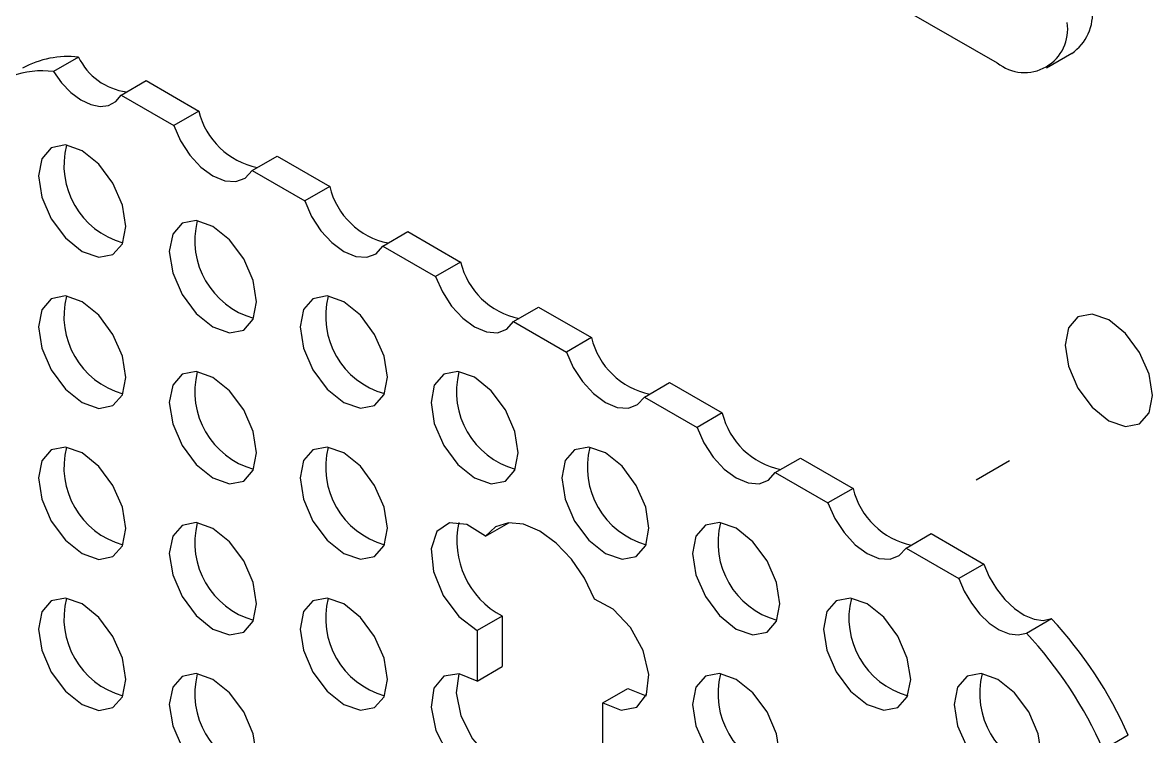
# Model space of a CAD drawing. Extents: x -0.1 to 10.8, y -7.1 to 0.
# Drawn here: x 1.482 to 2.626, y -5.026 to -4.302 of the extents above; entities that cross this region are included whole.
import ezdxf

# ---------------------------------------------------------------- set-up
doc = ezdxf.new("R2010")
doc.units = 0
doc.header["$LTSCALE"] = 0.5
doc.header["$MEASUREMENT"] = 0
for name, color, linetype in [('Brackets', 181, 'CONTINUOUS'), ('End Cap', 92, 'CONTINUOUS'), ('Hardware', 242, 'CONTINUOUS')]:
    doc.layers.add(name, color=color, linetype=linetype)

msp = doc.modelspace()

# ---------------------------------------------------------------- linework, layer by layer
at = {"layer": 'Brackets', "transparency": 16777216}
for p, q in [((1.5382, -4.337), (1.5128, -4.3517)), ((1.5814, -4.3754), (1.6068, -4.3608)), ((1.6068, -4.3608), (1.6602, -4.3916)), ((1.5814, -4.3754), (1.6348, -4.4063)), ((1.6602, -4.3916), (1.6348, -4.4063)), ((1.714, -4.4519), (1.7394, -4.4373)), ((1.7394, -4.4373), (1.7928, -4.4681)), ((1.714, -4.4519), (1.7674, -4.4828)), ((1.7928, -4.4681), (1.7674, -4.4828)), ((1.8466, -4.5285), (1.8719, -4.5138)), ((1.8719, -4.5138), (1.9254, -4.5447)), ((1.8466, -4.5285), (1.9, -4.5593)), ((1.9254, -4.5447), (1.9, -4.5593)), ((1.9791, -4.605), (2.0045, -4.5904)), ((2.0045, -4.5904), (2.0579, -4.6212)), ((1.9791, -4.605), (2.0326, -4.6359)), ((2.0579, -4.6212), (2.0326, -4.6359)), ((2.1117, -4.6816), (2.1371, -4.6669)), ((2.1371, -4.6669), (2.1905, -4.6977)), ((2.1117, -4.6816), (2.1651, -4.7124)), ((2.1905, -4.6977), (2.1651, -4.7124)), ((2.2443, -4.7581), (2.2697, -4.7434)), ((2.2697, -4.7434), (2.3231, -4.7743)), ((2.4478, -4.7655), (2.4816, -4.746)), ((2.2443, -4.7581), (2.2977, -4.7889)), ((2.3231, -4.7743), (2.2977, -4.7889)), ((1.9506, -4.8226), (1.9743, -4.8089)), ((2.3769, -4.8346), (2.4023, -4.82)), ((2.4023, -4.82), (2.4557, -4.8508)), ((2.3769, -4.8346), (2.4303, -4.8655)), ((2.4557, -4.8508), (2.4303, -4.8655)), ((1.9676, -4.9035), (1.9422, -4.9181)), ((1.9676, -4.9035), (1.9676, -4.9547)), ((2.4989, -4.9209), (2.5242, -4.9062)), ((1.9422, -4.9181), (1.9422, -4.9694)), ((1.9422, -4.9694), (1.9676, -4.9547)), ((2.0695, -4.9916), (2.0949, -4.977)), ((2.0949, -4.977), (2.1134, -4.9843)), ((2.0695, -5.0428), (2.0695, -4.9916)), ((2.602, -5.0243), (2.5766, -5.039))]:
    msp.add_line(p, q, dxfattribs=at)
at = {"layer": 'Brackets', "transparency": 16777216, "flags": 128}
for points in [[(1.5128, -4.3517), (1.5211, -4.363), (1.5305, -4.3727), (1.5405, -4.3801), (1.5505, -4.3849), (1.5601, -4.3869), (1.5687, -4.3859), (1.5759, -4.382), (1.5814, -4.3754)], [(1.6348, -4.4063), (1.6417, -4.4219), (1.6511, -4.4363), (1.6623, -4.4485), (1.6744, -4.4574), (1.6865, -4.4625), (1.6977, -4.4632), (1.7071, -4.4596), (1.714, -4.4519)], [(1.5418, -4.4319), (1.5249, -4.426), (1.5106, -4.4288), (1.501, -4.4399), (1.4976, -4.4574), (1.501, -4.4789), (1.5106, -4.501), (1.5249, -4.5203), (1.5418, -4.534), (1.5587, -4.5399), (1.5731, -4.5371), (1.5826, -4.5261), (1.586, -4.5085), (1.5826, -4.487), (1.5731, -4.4649), (1.5587, -4.4456), (1.5418, -4.4319)], [(1.7674, -4.4828), (1.7743, -4.4984), (1.7837, -4.5129), (1.7949, -4.525), (1.807, -4.534), (1.8191, -4.539), (1.8303, -4.5398), (1.8397, -4.5362), (1.8466, -4.5285)], [(1.6744, -4.5085), (1.6575, -4.5026), (1.6431, -4.5054), (1.6336, -4.5164), (1.6302, -4.534), (1.6336, -4.5555), (1.6431, -4.5775), (1.6575, -4.5969), (1.6744, -4.6105), (1.6913, -4.6164), (1.7056, -4.6136), (1.7152, -4.6026), (1.7186, -4.585), (1.7152, -4.5635), (1.7056, -4.5414), (1.6913, -4.5221), (1.6744, -4.5085)], [(1.9, -4.5593), (1.9069, -4.575), (1.9163, -4.5894), (1.9275, -4.6016), (1.9396, -4.6105), (1.9517, -4.6155), (1.9628, -4.6163), (1.9722, -4.6127), (1.9791, -4.605)], [(1.5418, -4.585), (1.5249, -4.5791), (1.5106, -4.5819), (1.501, -4.593), (1.4976, -4.6105), (1.501, -4.632), (1.5106, -4.6541), (1.5249, -4.6734), (1.5418, -4.6871), (1.5587, -4.693), (1.5731, -4.6902), (1.5826, -4.6792), (1.586, -4.6616), (1.5826, -4.6401), (1.5731, -4.618), (1.5587, -4.5987), (1.5418, -4.585)], [(1.807, -4.585), (1.7901, -4.5791), (1.7757, -4.5819), (1.7661, -4.5929), (1.7628, -4.6105), (1.7661, -4.632), (1.7757, -4.6541), (1.7901, -4.6734), (1.807, -4.6871), (1.8239, -4.6929), (1.8382, -4.6902), (1.8478, -4.6791), (1.8512, -4.6615), (1.8478, -4.6401), (1.8382, -4.618), (1.8239, -4.5986), (1.807, -4.585)], [(2.0326, -4.6359), (2.0395, -4.6515), (2.0489, -4.6659), (2.06, -4.6781), (2.0721, -4.687), (2.0842, -4.6921), (2.0954, -4.6928), (2.1048, -4.6892), (2.1117, -4.6816)], [(1.6744, -4.6616), (1.6575, -4.6557), (1.6431, -4.6585), (1.6336, -4.6695), (1.6302, -4.6871), (1.6336, -4.7086), (1.6431, -4.7306), (1.6575, -4.75), (1.6744, -4.7636), (1.6913, -4.7695), (1.7056, -4.7667), (1.7152, -4.7557), (1.7186, -4.7381), (1.7152, -4.7166), (1.7056, -4.6946), (1.6913, -4.6752), (1.6744, -4.6616)], [(1.9396, -4.6615), (1.9226, -4.6557), (1.9083, -4.6584), (1.8987, -4.6695), (1.8954, -4.6871), (1.8987, -4.7085), (1.9083, -4.7306), (1.9226, -4.75), (1.9396, -4.7636), (1.9565, -4.7695), (1.9708, -4.7667), (1.9804, -4.7557), (1.9838, -4.7381), (1.9804, -4.7166), (1.9708, -4.6945), (1.9565, -4.6752), (1.9396, -4.6615)], [(2.1651, -4.7124), (2.172, -4.728), (2.1814, -4.7425), (2.1926, -4.7546), (2.2047, -4.7636), (2.2168, -4.7686), (2.228, -4.7694), (2.2374, -4.7658), (2.2443, -4.7581)], [(1.5418, -4.7381), (1.5249, -4.7322), (1.5106, -4.735), (1.501, -4.7461), (1.4976, -4.7636), (1.501, -4.7851), (1.5106, -4.8072), (1.5249, -4.8265), (1.5418, -4.8402), (1.5587, -4.8461), (1.5731, -4.8433), (1.5826, -4.8323), (1.586, -4.8147), (1.5826, -4.7932), (1.5731, -4.7711), (1.5587, -4.7518), (1.5418, -4.7381)], [(1.807, -4.7381), (1.7901, -4.7322), (1.7757, -4.735), (1.7661, -4.746), (1.7628, -4.7636), (1.7661, -4.7851), (1.7757, -4.8072), (1.7901, -4.8265), (1.807, -4.8402), (1.8239, -4.846), (1.8382, -4.8433), (1.8478, -4.8322), (1.8512, -4.8146), (1.8478, -4.7932), (1.8382, -4.7711), (1.8239, -4.7517), (1.807, -4.7381)], [(2.0721, -4.7381), (2.0552, -4.7322), (2.0409, -4.735), (2.0313, -4.746), (2.0279, -4.7636), (2.0313, -4.7851), (2.0409, -4.8072), (2.0552, -4.8265), (2.0721, -4.8401), (2.0891, -4.846), (2.1034, -4.8432), (2.113, -4.8322), (2.1163, -4.8146), (2.113, -4.7932), (2.1034, -4.7711), (2.0891, -4.7517), (2.0721, -4.7381)], [(2.2977, -4.7889), (2.3046, -4.8046), (2.314, -4.819), (2.3252, -4.8312), (2.3373, -4.8401), (2.3494, -4.8452), (2.3606, -4.8459), (2.37, -4.8423), (2.3769, -4.8346)], [(1.6744, -4.8147), (1.6575, -4.8088), (1.6431, -4.8116), (1.6336, -4.8226), (1.6302, -4.8402), (1.6336, -4.8617), (1.6431, -4.8837), (1.6575, -4.9031), (1.6744, -4.9167), (1.6913, -4.9226), (1.7056, -4.9198), (1.7152, -4.9088), (1.7186, -4.8912), (1.7152, -4.8697), (1.7056, -4.8477), (1.6913, -4.8283), (1.6744, -4.8147)], [(2.2047, -4.8146), (2.1878, -4.8087), (2.1735, -4.8115), (2.1639, -4.8225), (2.1605, -4.8401), (2.1639, -4.8616), (2.1735, -4.8837), (2.1878, -4.903), (2.2047, -4.9167), (2.2216, -4.9226), (2.236, -4.9198), (2.2456, -4.9087), (2.2489, -4.8912), (2.2456, -4.8697), (2.236, -4.8476), (2.2216, -4.8283), (2.2047, -4.8146)], [(1.9506, -4.8226), (1.9317, -4.8109), (1.9142, -4.8092), (1.9014, -4.8179), (1.8956, -4.8354), (1.8978, -4.8584), (1.9078, -4.8827), (1.9235, -4.904), (1.9422, -4.9181)], [(2.0611, -4.8864), (2.051, -4.8652), (2.0378, -4.8458), (2.0224, -4.8295), (2.0058, -4.8174), (1.9893, -4.8104), (1.9739, -4.8089), (1.9607, -4.8131), (1.9506, -4.8226)], [(2.4557, -4.8508), (2.4612, -4.8637), (2.4684, -4.876), (2.477, -4.8869), (2.4866, -4.896), (2.4966, -4.9028), (2.5066, -4.9068), (2.5159, -4.908), (2.5242, -4.9062)], [(2.4303, -4.8655), (2.4358, -4.8784), (2.443, -4.8906), (2.4516, -4.9016), (2.4612, -4.9107), (2.4712, -4.9174), (2.4812, -4.9215), (2.4906, -4.9227), (2.4989, -4.9209)], [(1.5418, -4.8912), (1.5249, -4.8853), (1.5106, -4.8881), (1.501, -4.8992), (1.4976, -4.9167), (1.501, -4.9382), (1.5106, -4.9603), (1.5249, -4.9796), (1.5418, -4.9933), (1.5587, -4.9992), (1.5731, -4.9964), (1.5826, -4.9854), (1.586, -4.9678), (1.5826, -4.9463), (1.5731, -4.9242), (1.5587, -4.9049), (1.5418, -4.8912)], [(1.807, -4.8912), (1.7901, -4.8853), (1.7757, -4.8881), (1.7661, -4.8991), (1.7628, -4.9167), (1.7661, -4.9382), (1.7757, -4.9603), (1.7901, -4.9796), (1.807, -4.9933), (1.8239, -4.9991), (1.8382, -4.9964), (1.8478, -4.9853), (1.8512, -4.9677), (1.8478, -4.9463), (1.8382, -4.9242), (1.8239, -4.9049), (1.807, -4.8912)], [(2.0695, -4.9916), (2.0882, -4.999), (2.1039, -4.996), (2.1139, -4.9831), (2.1161, -4.9627), (2.1103, -4.9386), (2.0975, -4.9151), (2.08, -4.8966), (2.0611, -4.8864)], [(2.3373, -4.8912), (2.3204, -4.8853), (2.3061, -4.8881), (2.2965, -4.8991), (2.2931, -4.9167), (2.2965, -4.9381), (2.3061, -4.9602), (2.3204, -4.9796), (2.3373, -4.9932), (2.3542, -4.9991), (2.3686, -4.9963), (2.3781, -4.9853), (2.3815, -4.9677), (2.3781, -4.9462), (2.3686, -4.9241), (2.3542, -4.9048), (2.3373, -4.8912)], [(1.6744, -4.9678), (1.6575, -4.9619), (1.6431, -4.9647), (1.6336, -4.9757), (1.6302, -4.9933), (1.6336, -5.0148), (1.6431, -5.0368), (1.6575, -5.0562), (1.6744, -5.0698), (1.6913, -5.0757), (1.7056, -5.0729), (1.7152, -5.0619), (1.7186, -5.0443), (1.7152, -5.0228), (1.7056, -5.0008), (1.6913, -4.9814), (1.6744, -4.9678)], [(1.9422, -4.9694), (1.9239, -4.962), (1.9084, -4.9646), (1.8983, -4.9766), (1.8954, -4.996), (1.9003, -5.0194), (1.912, -5.0427), (1.9285, -5.0618), (1.9469, -5.0733), (1.9641, -5.0754)], [(1.9237, -4.962), (1.9208, -4.9814), (1.9256, -5.0048), (1.9373, -5.028), (1.9539, -5.0471), (1.9723, -5.0587), (1.9895, -5.0607)], [(2.2047, -4.9677), (2.1878, -4.9618), (2.1735, -4.9646), (2.1639, -4.9756), (2.1605, -4.9932), (2.1639, -5.0147), (2.1735, -5.0368), (2.1878, -5.0561), (2.2047, -5.0698), (2.2216, -5.0757), (2.236, -5.0729), (2.2456, -5.0619), (2.2489, -5.0443), (2.2456, -5.0228), (2.236, -5.0007), (2.2216, -4.9814), (2.2047, -4.9677)], [(2.4699, -4.9677), (2.453, -4.9618), (2.4386, -4.9646), (2.4291, -4.9756), (2.4257, -4.9932), (2.4291, -5.0147), (2.4386, -5.0368), (2.453, -5.0561), (2.4699, -5.0698), (2.4868, -5.0756), (2.5011, -5.0729), (2.5107, -5.0618), (2.5141, -5.0442), (2.5107, -5.0228), (2.5011, -5.0007), (2.4868, -4.9813), (2.4699, -4.9677)]]:
    msp.add_lwpolyline(points, dxfattribs=at)
at = {"layer": 'Brackets', "transparency": 16777216}
for centre, radius, start, end in [((1.5272, -4.4304), 0.094, 83.2633, 119.074), ((1.5957, -4.3088), 0.0641, 206.1211, 262.021), ((1.5012, -4.4406), 0.0897, 82.5555, 137.4979), ((1.7347, -4.3737), 0.0767, 193.5195, 258.4828), ((1.605, -4.4465), 0.0816, 165.6081, 254.3865), ((1.8673, -4.4502), 0.0767, 193.5195, 258.4828), ((1.7376, -4.523), 0.0816, 165.6081, 254.3865), ((1.9999, -4.5267), 0.0767, 193.5195, 258.4828), ((1.605, -4.5996), 0.0816, 165.6081, 254.3865), ((1.8702, -4.5995), 0.0816, 165.6081, 254.3865), ((2.1325, -4.6033), 0.0767, 193.5195, 258.4828), ((1.7376, -4.6761), 0.0816, 165.6081, 254.3865), ((2.0028, -4.6761), 0.0816, 165.6081, 254.3865), ((2.2651, -4.6798), 0.0767, 193.5195, 258.4828), ((1.605, -4.7527), 0.0816, 165.6081, 254.3865), ((1.8702, -4.7526), 0.0816, 165.6081, 254.3865), ((2.1354, -4.7526), 0.0816, 165.6081, 254.3865), ((2.3977, -4.7564), 0.0767, 193.5195, 258.4828), ((1.7376, -4.8292), 0.0816, 165.6081, 254.3865), ((2.0074, -4.8275), 0.0858, 167.4591, 242.3238), ((2.2679, -4.8292), 0.0816, 165.6081, 254.3865), ((1.605, -4.9058), 0.0816, 165.6081, 254.3865), ((1.8702, -4.9057), 0.0816, 165.6081, 254.3865), ((2.4005, -4.9057), 0.0816, 165.6081, 254.3865), ((2.2158, -5.1939), 0.4217, 23.7093, 43.0041), ((2.1904, -5.2085), 0.4217, 23.7093, 43.0041), ((1.7376, -4.9823), 0.0816, 165.6081, 254.3865), ((2.2679, -4.9823), 0.0816, 165.6081, 254.3865), ((2.5331, -4.9822), 0.0816, 165.6081, 254.3865)]:
    msp.add_arc(centre, radius, start, end, dxfattribs=at)
at = {"layer": 'End Cap', "transparency": 16777216, "flags": 128}
msp.add_lwpolyline([(2.6265, -4.68), (2.6231, -4.6585), (2.6135, -4.6364), (2.5992, -4.6171), (2.5823, -4.6034), (2.5654, -4.5976), (2.551, -4.6003), (2.5414, -4.6114), (2.5381, -4.629), (2.5414, -4.6504), (2.551, -4.6725), (2.5654, -4.6919), (2.5823, -4.7055), (2.5992, -4.7114), (2.6135, -4.7086), (2.6231, -4.6976), (2.6265, -4.68)], dxfattribs=at)
at = {"layer": 'Hardware', "transparency": 16777216}
for p, q in [((2.2121, -4.1943), (2.4693, -4.3428)), ((2.5193, -4.3477), (2.5447, -4.3331))]:
    msp.add_line(p, q, dxfattribs=at)
for centre, radius, start, end in [((2.5178, -4.2934), 0.048, 304.0564, 7.2558), ((2.4969, -4.3089), 0.0437, 230.7967, 9.214)]:
    msp.add_arc(centre, radius, start, end, dxfattribs=at)

doc.saveas('drawing.dxf')
